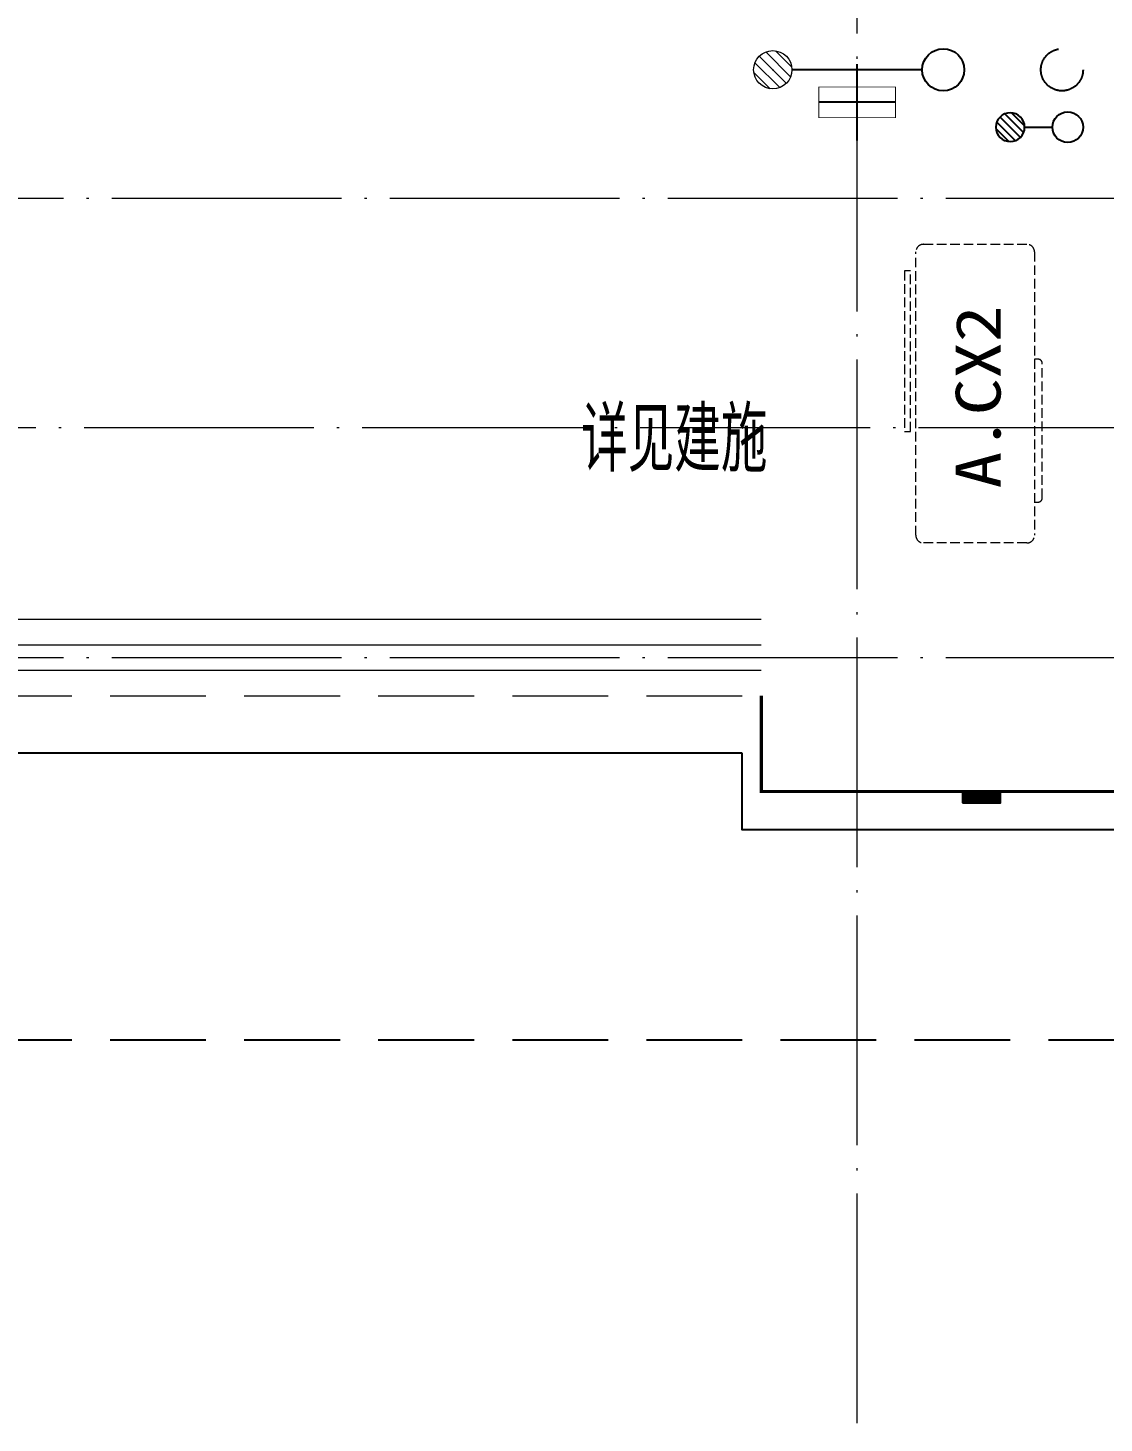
# Model space of a CAD drawing. Extents: x 27938 to 983267, y -209821 to 1628073.
# Drawn here: x 701252 to 704062, y 671657 to 675302 of the extents above; entities that cross this region are included whole.
import ezdxf

# ---------------------------------------------------------------- set-up
doc = ezdxf.new("R2010")
doc.units = 0
doc.header["$LTSCALE"] = 1000
doc.header["$MEASUREMENT"] = 0
doc.linetypes.add('DASH', pattern=[0.35, 0.25, -0.1])
doc.linetypes.add('DOTE', pattern=[2.42, 2, -0.2, 0.02, -0.2])
for name, color, linetype, lineweight in [('DOTE', 19, 'DOTE', 9), ('LVTRY', 1, 'Continuous', 13), ('平面-栏杆', 135, 'Continuous', 15), ('平面-看线', 45, 'Continuous', 15), ('平面-空调室内机', 176, 'Continuous', 9), ('平面-空调预留孔', 173, 'Continuous', 15), ('空调', 76, 'Continuous', 13)]:
    doc.layers.add(name, color=color, linetype=linetype, lineweight=lineweight)
for name, color, linetype in [('EQUIP_地漏', 7, 'Continuous'), ('PUB_TEXT', 4, 'Continuous'), ('VPIPE-凝结', 150, 'Continuous'), ('VPIPE-废水', 31, 'Continuous'), ('VPIPE-雨水', 4, 'DASH'), ('卫生间', 6, 'Continuous'), ('机电标识类', 1, 'Continuous'), ('看线', 251, 'Continuous'), ('立面', 73, 'Continuous'), ('铝合金', 144, 'Continuous')]:
    doc.layers.add(name, color=color, linetype=linetype)
doc.styles.add('_TCH_AXIS', font='COMPLEX', dxfattribs={"bigfont": 'GBCBIG'})
doc.styles.add('黑体', font='')
doc.styles.get('黑体').set_extended_font_data('SimHei')

# ---------------------------------------------------------------- blocks, each defined once
blk = doc.blocks.new('dongkong')
blk.add_wipeout([(-603756, 210771), (-603756, 210570.8), (-603836, 210570.8), (-603836, 210771)])
at = {"layer": '机电标识类', "color": 250, "linetype": 'DASH', "ltscale": 400}
for p, q in [((-603796, 210771), (-603796, 210570.8)), ((-603896, 210670.7), (-603696, 210670.7))]:
    blk.add_line(p, q, dxfattribs=at)
at = {"layer": '空调', "color": 6, "linetype": 'DASH', "const_width": 2}
blk.add_lwpolyline([(-603756, 210771), (-603756, 210570.8), (-603836, 210570.8), (-603836, 210771)], close=True, dxfattribs=at)
blk = doc.blocks.new('$lvtry$00000171')
for p, q in [((-74.2, 10.6), (-10.6, 74.2)), ((-69.8, -27.4), (27.4, 69.8)), ((-53, -53), (53, 53)), ((-27.4, -69.8), (69.8, 27.4)), ((10.6, -74.2), (74.2, -10.6))]:
    blk.add_line(p, q)
blk.add_circle((0, 0), 75)
blk.add_point((0, 0))
blk = doc.blocks.new('$TwtSys$00000141')
at = {"color": 1}
for p, q in [((-47.1, 3.8), (-5, 45.9)), ((-47.1, 3.8), (-5, 45.9)), ((-43.6, -17.5), (17.5, 43.6)), ((-43.6, -17.5), (17.5, 43.6)), ((-33.2, -33.2), (33.2, 33.2)), ((-33.2, -33.2), (33.2, 33.2)), ((-16.2, -43.5), (43.8, 16.4)), ((-16.2, -43.5), (43.8, 16.4)), ((5.7, -46.1), (46.1, -5.7)), ((5.7, -46.1), (46.1, -5.7))]:
    blk.add_line(p, q, dxfattribs=at)
blk.add_circle((0, 0), 47, dxfattribs=at)
blk.add_circle((0, 0), 47, dxfattribs=at)
blk = doc.blocks.new('ferre')
at = {"layer": '平面-空调预留孔', "linetype": 'DASH', "ltscale": 0.1}
for p, q in [((93392.7, 115403.5), (93392.7, 115393.5)), ((93402.7, 115383.5), (93755.6, 115383.5)), ((93765.6, 115393.5), (93765.6, 115403.5))]:
    blk.add_line(p, q, dxfattribs=at)
blk.add_lwpolyline([(94045.9, 115403.5), (93305.9, 115403.5, -0.414214), (93285.9, 115423.5), (93285.9, 115693.5, -0.414214), (93305.9, 115713.5), (94045.9, 115713.5, -0.414214), (94065.9, 115693.5), (94065.9, 115423.5, -0.414214)], format="xyb", close=True, dxfattribs=at)
blk.add_lwpolyline([(93996.7, 115742.6), (93576.8, 115742.6), (93576.8, 115727.5), (93996.7, 115727.5)], close=True, dxfattribs=at)
for centre, start, end in [((93402.7, 115393.5), 180, 270), ((93755.6, 115393.5), 270, 0)]:
    blk.add_arc(centre, 10, start, end, dxfattribs=at)
at = {"layer": '平面-空调预留孔', "color": 251, "linetype": 'DASH', "ltscale": 0.1, "true_color": 0x636466, "style": '黑体', "width": 1.2}
blk.add_text('A.CX2', height=117.05, dxfattribs=at).set_placement((93428.3, 115492.1))
blk = doc.blocks.new('fergve')
at = {"layer": '平面-空调预留孔', "linetype": 'DASH', "ltscale": 0.1}
blk.add_blockref('ferre', (25670, -60415.8), dxfattribs=at)
blk = doc.blocks.new('HFTHFFGHFH')
at = {"layer": 'DOTE', "linetype": 'DOTE', "ltscale": 0.3}
for p, q in [((557316.6, 594448.8), (557316.6, 602648.8)), ((534316.6, 597648.8), (587116.6, 597648.8)), ((587116.6, 597048.8), (534316.6, 597048.8)), ((534316.6, 596448.8), (587116.6, 596448.8))]:
    blk.add_line(p, q, dxfattribs=at)
blk = doc.blocks.new('BFBTCSD')
at = {"layer": '卫生间', "color": 159, "linetype": 'DASH', "true_color": 0x22346e}
blk.add_lwpolyline([(706816.6, 673857.2), (705216.6, 673857.2), (705216.6, 672657.2), (684016.6, 672657.2), (684016.6, 673857.2), (681416.6, 673857.2), (681416.6, 683557.2), (683216.6, 683557.2), (683216.6, 684557.2), (689716.6, 684557.2), (689716.6, 689157.2), (691416.8, 689157.2)], dxfattribs=at)

msp = doc.modelspace()

# ---------------------------------------------------------------- hatches: boundary and pattern name
at = {"layer": '立面'}
h = msp.add_hatch(dxfattribs=at)
h.set_pattern_fill('ANSI31', color=251, scale=2)
h.set_pattern_definition([(45, (-184533.746, -122288.2894), (-2.24506403, 2.24506403), [])])
h.paths.add_polyline_path([(703691.5, 673277.2), (703791.5, 673277.2), (703791.5, 673307.2), (703691.5, 673307.2)])

# ---------------------------------------------------------------- linework, layer by layer
at = {"color": 30, "const_width": 8}
msp.add_lwpolyline([(704316.6, 673557.2), (704316.6, 673257.2), (704216.6, 673257.2), (704216.6, 673307.2), (703166.6, 673307.2), (703166.6, 673557.2)], dxfattribs=at)
at = {"layer": 'VPIPE-凝结', "ltscale": 0.1}
msp.add_lwpolyline([(703854.2, 675042.2), (703926.6, 675042.2)], dxfattribs=at)
msp.add_circle((703966.6, 675042.2), 40, dxfattribs=at)
at = {"layer": 'VPIPE-废水'}
msp.add_circle((703641.6, 675192.2), 55, dxfattribs=at)
at = {"layer": 'VPIPE-雨水'}
msp.add_circle((703951.6, 675192.2), 55, dxfattribs=at)
at = {"layer": '平面-栏杆'}
for points in [[(698666.6, 673690.5), (703166.6, 673690.5)], [(698666.6, 673623.8), (703166.6, 673623.8)]]:
    msp.add_lwpolyline(points, dxfattribs=at)
at = {"layer": '平面-看线'}
msp.add_lwpolyline([(698666.6, 673757.2), (703166.6, 673757.2)], dxfattribs=at)
at = {"layer": '平面-看线', "linetype": 'DASH'}
msp.add_lwpolyline([(698666.6, 673557.2), (703166.6, 673557.2)], dxfattribs=at)
at = {"layer": '看线', "color": 201}
msp.add_lwpolyline([(704316.6, 673757.2), (704366.6, 673757.2), (704366.6, 673207.2), (703116.6, 673207.2), (703116.6, 673407.1)], dxfattribs=at)
at = {"layer": '看线', "color": 202, "ltscale": 0.5}
msp.add_lwpolyline([(703116.6, 673407.2), (698666.6, 673407.2)], dxfattribs=at)
at = {"layer": '立面', "color": 251}
msp.add_lwpolyline([(703691.5, 673277.2), (703791.5, 673277.2), (703791.5, 673307.2), (703691.5, 673307.2)], close=True, dxfattribs=at)
at = {"layer": '铝合金', "color": 6}
msp.add_lwpolyline([(703691.5, 673277.2), (703791.5, 673277.2), (703791.5, 673307.2), (703691.5, 673307.2)], close=True, dxfattribs=at)

# ---------------------------------------------------------------- block references
at = {"rotation": 90}
msp.add_blockref('fergve', (758867.7, 555000.4), dxfattribs=at)
at = {"layer": 'EQUIP_地漏', "xscale": 0.8, "yscale": -0.8, "zscale": 0.8, "rotation": 180}
msp.add_blockref('$TwtSys$00000141', (703816.6, 675042.2), dxfattribs=at)
at = {"layer": 'LVTRY', "xscale": 0.6666666667107825, "yscale": 0.6666666667107825, "rotation": 269.9999999939778}
msp.add_blockref('$lvtry$00000171', (703196.6, 675192.2), dxfattribs=at)
at = {"layer": '平面-空调室内机', "ltscale": 0.3, "xscale": -1, "rotation": 270}
msp.add_blockref('dongkong', (492745.9, 1278903.2), dxfattribs=at)

# ---------------------------------------------------------------- texts
at = {"layer": 'PUB_TEXT', "style": '_TCH_AXIS'}
msp.add_text('详见建施', height=168.79, dxfattribs=at).set_placement((702696.3, 674141.9))

# ---------------------------------------------------------------- next in the draw order: linework, layer by layer
at = {"layer": 'VPIPE-凝结', "ltscale": 0.1}
msp.add_line((703586.6, 675192.2), (703246.6, 675192.2), dxfattribs=at)

# ---------------------------------------------------------------- next in the draw order: block references
for name, p in [('HFTHFFGHFH', (146100, 77208.4)), ('BFBTCSD', (0, 0))]:
    msp.add_blockref(name, p)

doc.saveas('drawing.dxf')
